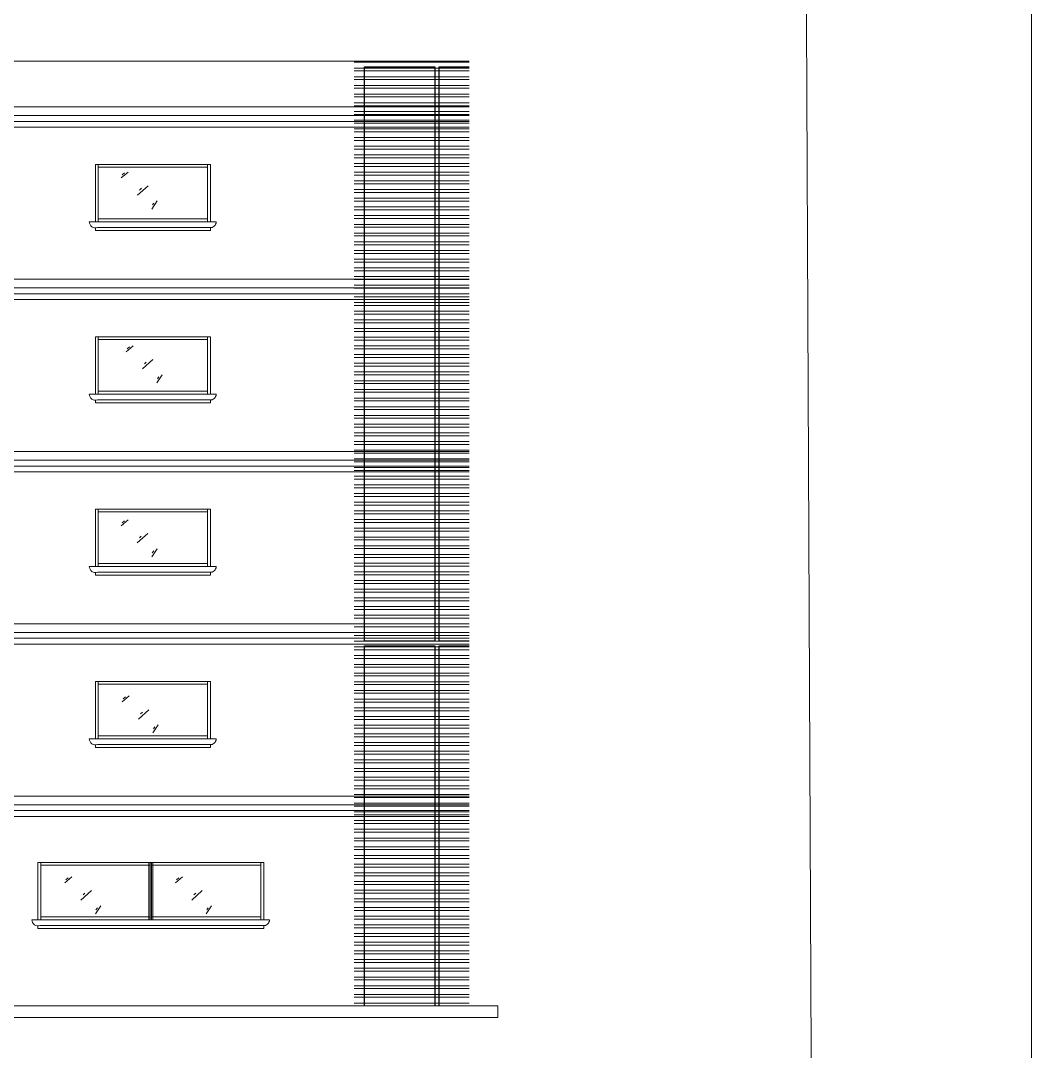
# Model space of a CAD drawing. Header units: millimetres. Extents: x -10 to 320, y -26 to 94.
# Drawn here: x 26.8 to 44.39, y -2.3 to 15.65 of the extents above; entities that cross this region are included whole.
import ezdxf

# ---------------------------------------------------------------- set-up
doc = ezdxf.new("R2010")
doc.units = ezdxf.units.MM
doc.header["$LTSCALE"] = 0.05
doc.layers.add('COND CORTES', color=7, linetype='Continuous', lineweight=5)

msp = doc.modelspace()

# ---------------------------------------------------------------- linework, layer by layer
at = {"lineweight": 13, "ltscale": 0.13}
for p, q in [((4.603, 14.945), (34.603, 14.945)), ((22.103, 14.145), (34.603, 14.145)), ((22.103, 14.145), (34.603, 14.145)), ((22.103, 14.145), (34.603, 14.145)), ((23.683, 14.145), (32.782, 14.145)), ((23.683, 14.145), (32.782, 14.145)), ((22.103, 13.995), (34.603, 13.995)), ((22.103, 13.895), (34.603, 13.895)), ((23.683, 13.995), (32.782, 13.995)), ((23.683, 13.895), (32.782, 13.895)), ((22.103, 13.795), (34.603, 13.795)), ((23.683, 13.795), (32.782, 13.795)), ((28.103, 13.145), (30.103, 13.145)), ((28.103, 13.145), (28.103, 12.145)), ((28.103, 13.145), (30.103, 13.145)), ((28.103, 13.145), (28.103, 12.145)), ((28.153, 13.145), (28.153, 12.145)), ((28.153, 13.145), (28.153, 12.145)), ((30.053, 13.145), (30.053, 12.145)), ((30.053, 13.145), (30.053, 12.145)), ((30.103, 13.145), (30.103, 12.145)), ((30.103, 13.145), (30.103, 12.145)), ((28.153, 13.095), (30.053, 13.095)), ((28.153, 13.095), (30.053, 13.095)), ((28.674, 13.013), (28.552, 12.909)), ((28.61, 12.998), (28.571, 12.963)), ((29.018, 12.774), (28.834, 12.61)), ((28.903, 12.731), (28.871, 12.699)), ((29.18, 12.51), (29.086, 12.369)), ((29.12, 12.473), (29.095, 12.44)), ((27.997, 12.145), (30.204, 12.145)), ((28.103, 12.145), (30.103, 12.145)), ((28.103, 11.995), (28.103, 12.039)), ((28.138, 12.045), (30.103, 12.045)), ((28.153, 12.195), (30.053, 12.195)), ((28.153, 12.195), (30.053, 12.195)), ((30.103, 11.995), (30.103, 12.045)), ((28.103, 11.995), (30.103, 11.995)), ((22.103, 11.145), (34.603, 11.145)), ((22.103, 11.145), (34.603, 11.145)), ((22.103, 11.145), (34.603, 11.145)), ((22.103, 10.995), (34.603, 10.995)), ((22.103, 10.895), (34.603, 10.895)), ((22.103, 10.795), (34.603, 10.795)), ((28.103, 10.145), (30.103, 10.145)), ((28.103, 10.145), (28.103, 9.145)), ((28.153, 10.145), (28.153, 9.145)), ((28.153, 10.095), (30.053, 10.095)), ((30.053, 10.145), (30.053, 9.145)), ((30.103, 10.145), (30.103, 9.145)), ((28.759, 9.987), (28.638, 9.883)), ((28.695, 9.972), (28.656, 9.937)), ((29.103, 9.748), (28.92, 9.584)), ((28.988, 9.705), (28.956, 9.673)), ((29.266, 9.484), (29.172, 9.343)), ((29.205, 9.447), (29.181, 9.414)), ((28.153, 9.195), (30.053, 9.195)), ((27.997, 9.145), (30.204, 9.145)), ((28.103, 8.995), (28.103, 9.039)), ((28.103, 8.995), (30.103, 8.995)), ((28.138, 9.045), (30.103, 9.045)), ((30.103, 8.995), (30.103, 9.045)), ((22.103, 8.145), (34.603, 8.145)), ((22.103, 8.145), (34.603, 8.145)), ((22.103, 8.145), (34.603, 8.145)), ((22.103, 7.995), (34.603, 7.995)), ((22.103, 7.895), (34.603, 7.895)), ((22.103, 7.795), (34.603, 7.795)), ((28.103, 7.145), (30.103, 7.145)), ((28.103, 7.145), (28.103, 6.145)), ((28.103, 7.145), (30.103, 7.145)), ((28.103, 7.145), (28.103, 6.145)), ((28.153, 7.145), (28.153, 6.145)), ((28.153, 7.145), (28.153, 6.145)), ((28.153, 7.095), (30.053, 7.095)), ((28.153, 7.095), (30.053, 7.095)), ((30.053, 7.145), (30.053, 6.145)), ((30.053, 7.145), (30.053, 6.145)), ((30.103, 7.145), (30.103, 6.145)), ((30.103, 7.145), (30.103, 6.145)), ((28.671, 6.958), (28.55, 6.854)), ((28.608, 6.943), (28.568, 6.908)), ((29.016, 6.719), (28.832, 6.555)), ((28.9, 6.676), (28.869, 6.644)), ((29.178, 6.455), (29.084, 6.314)), ((29.117, 6.419), (29.093, 6.385)), ((27.997, 6.145), (30.204, 6.145)), ((28.103, 6.145), (30.103, 6.145)), ((28.153, 6.195), (30.053, 6.195)), ((28.153, 6.195), (30.053, 6.195)), ((28.103, 5.995), (28.103, 6.039)), ((28.103, 5.995), (30.103, 5.995)), ((28.138, 6.045), (30.103, 6.045)), ((30.103, 5.995), (30.103, 6.045)), ((4.603, 5.145), (34.603, 5.145)), ((4.603, 5.145), (34.603, 5.145)), ((4.603, 5.145), (34.603, 5.145)), ((22.103, 5.145), (34.603, 5.145)), ((22.103, 5.145), (34.603, 5.145)), ((22.103, 5.145), (34.603, 5.145)), ((4.603, 4.995), (34.603, 4.995)), ((22.103, 4.995), (34.603, 4.995)), ((22.103, 4.895), (34.603, 4.895)), ((23.683, 4.895), (34.084, 4.895)), ((22.103, 4.795), (34.603, 4.795)), ((23.683, 4.795), (34.603, 4.795)), ((28.103, 4.145), (30.103, 4.145)), ((28.103, 4.145), (28.103, 3.145)), ((28.153, 4.145), (28.153, 3.145)), ((30.053, 4.145), (30.053, 3.145)), ((30.103, 4.145), (30.103, 3.145)), ((28.153, 4.095), (30.053, 4.095)), ((28.691, 3.893), (28.569, 3.788)), ((28.627, 3.877), (28.588, 3.843)), ((29.035, 3.653), (28.851, 3.489)), ((28.92, 3.611), (28.888, 3.579)), ((29.197, 3.389), (29.103, 3.248)), ((29.137, 3.353), (29.112, 3.32)), ((27.997, 3.145), (30.204, 3.145)), ((28.153, 3.195), (30.053, 3.195)), ((28.103, 2.995), (28.103, 3.039)), ((28.103, 2.995), (30.103, 2.995)), ((28.138, 3.045), (30.103, 3.045)), ((30.103, 2.995), (30.103, 3.045)), ((34.603, 2.145), (4.603, 2.145)), ((34.603, 1.995), (4.603, 1.995)), ((22.103, 2.145), (34.603, 2.145)), ((22.103, 1.995), (34.603, 1.995)), ((34.603, 1.895), (4.603, 1.895)), ((34.603, 1.795), (4.603, 1.795)), ((22.103, 1.895), (34.603, 1.895)), ((22.103, 1.795), (34.603, 1.795)), ((27.103, 0.995), (29.103, 0.995)), ((27.103, 0.995), (27.103, -0.005)), ((27.153, 0.995), (27.153, -0.005)), ((27.153, 0.945), (29.053, 0.945)), ((29.031, 0.995), (31.031, 0.995)), ((29.031, 0.995), (29.031, -0.005)), ((29.053, 0.995), (29.053, -0.005)), ((29.081, 0.995), (29.081, -0.005)), ((29.081, 0.945), (30.981, 0.945)), ((29.103, 0.995), (29.103, -0.005)), ((30.981, 0.995), (30.981, -0.005)), ((31.031, 0.995), (31.031, -0.005)), ((27.691, 0.743), (27.569, 0.638)), ((27.627, 0.727), (27.588, 0.693)), ((29.619, 0.743), (29.497, 0.638)), ((29.555, 0.727), (29.515, 0.693)), ((28.035, 0.503), (27.851, 0.339)), ((27.92, 0.461), (27.888, 0.429)), ((29.963, 0.503), (29.779, 0.339)), ((29.848, 0.461), (29.816, 0.429)), ((28.197, 0.239), (28.103, 0.098)), ((28.137, 0.203), (28.112, 0.17)), ((30.125, 0.239), (30.031, 0.098)), ((30.065, 0.203), (30.04, 0.17)), ((27.153, 0.045), (29.053, 0.045)), ((29.081, 0.045), (30.981, 0.045)), ((26.997, -0.005), (29.204, -0.005)), ((27.103, -0.155), (27.103, -0.111)), ((27.103, -0.155), (29.103, -0.155)), ((27.138, -0.105), (29.103, -0.105)), ((28.925, -0.005), (31.132, -0.005)), ((29.031, -0.155), (31.031, -0.155)), ((29.066, -0.105), (31.031, -0.105)), ((29.103, -0.106), (29.103, -0.105)), ((31.031, -0.155), (31.031, -0.105)), ((34.603, -1.505), (4.603, -1.505)), ((34.603, -1.505), (35.103, -1.505)), ((35.103, -1.505), (35.103, -1.705)), ((34.603, -1.705), (4.603, -1.705)), ((35.103, -1.705), (34.603, -1.705))]:
    msp.add_line(p, q, dxfattribs=at)
for points in [[(-10.059, 50.083), (44.387, 50.083), (44.387, -20.306), (-10.059, -20.306)], [(-6.156, 46.506), (40.336, 46.506), (40.619, -16.488), (-5.874, -16.488)]]:
    msp.add_lwpolyline(points, close=True, dxfattribs=at)
at = {"color": 7}
msp.add_lwpolyline([(32.782, 14.845), (34.006, 14.845), (34.006, 4.845), (32.782, 4.845)], close=True, dxfattribs=at)
for points in [[(34.603, 4.845), (34.084, 4.845), (34.084, 14.845), (34.603, 14.845)], [(32.782, -1.505), (32.782, 4.766), (34.006, 4.766), (34.006, -1.505)], [(34.084, -1.505), (34.084, 4.766), (34.603, 4.766)]]:
    msp.add_lwpolyline(points, dxfattribs=at)
at = {"lineweight": 13, "ltscale": 0.13}
for centre, radius, start, end in [((28.103, 12.145), 0.106, 180, 289.3553), ((30.103, 12.145), 0.101, 262.2487, 0), ((28.103, 9.145), 0.106, 180, 289.3553), ((30.103, 9.145), 0.101, 262.2487, 0), ((28.103, 6.145), 0.106, 180, 289.3553), ((30.103, 6.145), 0.101, 262.2487, 0), ((28.103, 3.145), 0.106, 180, 289.3553), ((30.103, 3.145), 0.101, 262.2487, 0), ((27.103, -0.005), 0.106, 180, 289.3553), ((29.103, -0.005), 0.101, 262.2487, 277.7513), ((31.031, -0.005), 0.101, 262.2487, 0)]:
    msp.add_arc(centre, radius, start, end, dxfattribs=at)
at = {"layer": 'COND CORTES', "color": 7, "lineweight": 18}
for points in [[(34.603, 14.923), (32.603, 14.923)], [(34.603, 14.923), (32.603, 14.923)], [(32.603, 14.823), (34.603, 14.823)], [(32.603, 14.823), (34.603, 14.823)], [(34.603, 14.772), (32.603, 14.772)], [(34.603, 14.772), (32.603, 14.772)], [(32.603, 14.672), (34.603, 14.672)], [(32.603, 14.672), (34.603, 14.672)], [(34.603, 14.621), (32.603, 14.621)], [(34.603, 14.621), (32.603, 14.621)], [(32.603, 14.521), (34.603, 14.521)], [(32.603, 14.521), (34.603, 14.521)], [(34.603, 14.47), (32.603, 14.47)], [(34.603, 14.47), (32.603, 14.47)], [(32.603, 14.37), (34.603, 14.37)], [(32.603, 14.37), (34.603, 14.37)], [(34.603, 14.319), (32.603, 14.319)], [(34.603, 14.319), (32.603, 14.319)], [(32.603, 14.219), (34.603, 14.219)], [(32.603, 14.219), (34.603, 14.219)], [(34.603, 14.167), (32.603, 14.167)], [(34.603, 14.167), (32.603, 14.167)], [(32.603, 14.067), (34.603, 14.067)], [(32.603, 14.067), (34.603, 14.067)], [(34.603, 14.016), (32.603, 14.016)], [(34.603, 14.016), (32.603, 14.016)], [(32.603, 13.916), (34.603, 13.916)], [(32.603, 13.916), (34.603, 13.916)], [(34.603, 13.865), (32.603, 13.865)], [(34.603, 13.865), (32.603, 13.865)], [(32.603, 13.765), (34.603, 13.765)], [(32.603, 13.765), (34.603, 13.765)], [(34.603, 13.714), (32.603, 13.714)], [(34.603, 13.714), (32.603, 13.714)], [(32.603, 13.614), (34.603, 13.614)], [(32.603, 13.614), (34.603, 13.614)], [(34.603, 13.563), (32.603, 13.563)], [(34.603, 13.563), (32.603, 13.563)], [(32.603, 13.463), (34.603, 13.463)], [(32.603, 13.463), (34.603, 13.463)], [(34.603, 13.411), (32.603, 13.411)], [(34.603, 13.411), (32.603, 13.411)], [(32.603, 13.311), (34.603, 13.311)], [(32.603, 13.311), (34.603, 13.311)], [(34.603, 13.26), (32.603, 13.26)], [(34.603, 13.26), (32.603, 13.26)], [(32.603, 13.16), (34.603, 13.16)], [(32.603, 13.16), (34.603, 13.16)], [(34.603, 13.109), (32.603, 13.109)], [(34.603, 13.109), (32.603, 13.109)], [(32.603, 13.009), (34.603, 13.009)], [(32.603, 13.009), (34.603, 13.009)], [(34.603, 12.958), (32.603, 12.958)], [(34.603, 12.958), (32.603, 12.958)], [(32.603, 12.858), (34.603, 12.858)], [(32.603, 12.858), (34.603, 12.858)], [(34.603, 12.807), (32.603, 12.807)], [(34.603, 12.807), (32.603, 12.807)], [(32.603, 12.707), (34.603, 12.707)], [(32.603, 12.707), (34.603, 12.707)], [(34.603, 12.655), (32.603, 12.655)], [(34.603, 12.655), (32.603, 12.655)], [(32.603, 12.555), (34.603, 12.555)], [(32.603, 12.555), (34.603, 12.555)], [(34.603, 12.504), (32.603, 12.504)], [(34.603, 12.504), (32.603, 12.504)], [(32.603, 12.404), (34.603, 12.404)], [(32.603, 12.404), (34.603, 12.404)], [(34.603, 12.353), (32.603, 12.353)], [(34.603, 12.353), (32.603, 12.353)], [(32.603, 12.253), (34.603, 12.253)], [(32.603, 12.253), (34.603, 12.253)], [(34.603, 12.202), (32.603, 12.202)], [(34.603, 12.202), (32.603, 12.202)], [(32.603, 12.102), (34.603, 12.102)], [(32.603, 12.102), (34.603, 12.102)], [(34.603, 12.051), (32.603, 12.051)], [(34.603, 12.051), (32.603, 12.051)], [(32.603, 11.951), (34.603, 11.951)], [(32.603, 11.951), (34.603, 11.951)], [(34.603, 11.9), (32.603, 11.9)], [(34.603, 11.9), (32.603, 11.9)], [(32.603, 11.8), (34.603, 11.8)], [(32.603, 11.8), (34.603, 11.8)], [(34.603, 11.748), (32.603, 11.748)], [(34.603, 11.748), (32.603, 11.748)], [(32.603, 11.648), (34.603, 11.648)], [(32.603, 11.648), (34.603, 11.648)], [(34.603, 11.597), (32.603, 11.597)], [(34.603, 11.597), (32.603, 11.597)], [(32.603, 11.497), (34.603, 11.497)], [(32.603, 11.497), (34.603, 11.497)], [(34.603, 11.446), (32.603, 11.446)], [(34.603, 11.446), (32.603, 11.446)], [(32.603, 11.346), (34.603, 11.346)], [(32.603, 11.346), (34.603, 11.346)], [(34.603, 11.295), (32.603, 11.295)], [(34.603, 11.295), (32.603, 11.295)], [(32.603, 11.195), (34.603, 11.195)], [(32.603, 11.195), (34.603, 11.195)], [(34.603, 11.144), (32.603, 11.144)], [(34.603, 11.144), (32.603, 11.144)], [(32.603, 11.044), (34.603, 11.044)], [(32.603, 11.044), (34.603, 11.044)], [(34.603, 10.992), (32.603, 10.992)], [(34.603, 10.992), (32.603, 10.992)], [(32.603, 10.892), (34.603, 10.892)], [(32.603, 10.892), (34.603, 10.892)], [(34.603, 10.841), (32.603, 10.841)], [(34.603, 10.841), (32.603, 10.841)], [(32.603, 10.741), (34.603, 10.741)], [(32.603, 10.741), (34.603, 10.741)], [(34.603, 10.69), (32.603, 10.69)], [(34.603, 10.69), (32.603, 10.69)], [(32.603, 10.59), (34.603, 10.59)], [(32.603, 10.59), (34.603, 10.59)], [(34.603, 10.539), (32.603, 10.539)], [(34.603, 10.539), (32.603, 10.539)], [(32.603, 10.439), (34.603, 10.439)], [(32.603, 10.439), (34.603, 10.439)], [(34.603, 10.388), (32.603, 10.388)], [(34.603, 10.388), (32.603, 10.388)], [(32.603, 10.288), (34.603, 10.288)], [(32.603, 10.288), (34.603, 10.288)], [(34.603, 10.236), (32.603, 10.236)], [(34.603, 10.236), (32.603, 10.236)], [(32.603, 10.136), (34.603, 10.136)], [(32.603, 10.136), (34.603, 10.136)], [(34.603, 10.085), (32.603, 10.085)], [(34.603, 10.085), (32.603, 10.085)], [(32.603, 9.985), (34.603, 9.985)], [(32.603, 9.985), (34.603, 9.985)], [(34.603, 9.934), (32.603, 9.934)], [(34.603, 9.934), (32.603, 9.934)], [(32.603, 9.834), (34.603, 9.834)], [(32.603, 9.834), (34.603, 9.834)], [(34.603, 9.783), (32.603, 9.783)], [(34.603, 9.783), (32.603, 9.783)], [(32.603, 9.683), (34.603, 9.683)], [(32.603, 9.683), (34.603, 9.683)], [(34.603, 9.632), (32.603, 9.632)], [(34.603, 9.632), (32.603, 9.632)], [(32.603, 9.532), (34.603, 9.532)], [(32.603, 9.532), (34.603, 9.532)], [(34.603, 9.48), (32.603, 9.48)], [(34.603, 9.48), (32.603, 9.48)], [(32.603, 9.38), (34.603, 9.38)], [(32.603, 9.38), (34.603, 9.38)], [(34.603, 9.329), (32.603, 9.329)], [(34.603, 9.329), (32.603, 9.329)], [(32.603, 9.229), (34.603, 9.229)], [(32.603, 9.229), (34.603, 9.229)], [(34.603, 9.178), (32.603, 9.178)], [(34.603, 9.178), (32.603, 9.178)], [(32.603, 9.078), (34.603, 9.078)], [(32.603, 9.078), (34.603, 9.078)], [(34.603, 9.027), (32.603, 9.027)], [(34.603, 9.027), (32.603, 9.027)], [(32.603, 8.927), (34.603, 8.927)], [(32.603, 8.927), (34.603, 8.927)], [(34.603, 8.876), (32.603, 8.876)], [(34.603, 8.876), (32.603, 8.876)], [(32.603, 8.776), (34.603, 8.776)], [(32.603, 8.776), (34.603, 8.776)], [(34.603, 8.725), (32.603, 8.725)], [(34.603, 8.725), (32.603, 8.725)], [(32.603, 8.625), (34.603, 8.625)], [(32.603, 8.625), (34.603, 8.625)], [(34.603, 8.573), (32.603, 8.573)], [(34.603, 8.573), (32.603, 8.573)], [(32.603, 8.473), (34.603, 8.473)], [(32.603, 8.473), (34.603, 8.473)], [(34.603, 8.422), (32.603, 8.422)], [(34.603, 8.422), (32.603, 8.422)], [(32.603, 8.322), (34.603, 8.322)], [(32.603, 8.322), (34.603, 8.322)], [(34.603, 8.271), (32.603, 8.271)], [(34.603, 8.271), (32.603, 8.271)], [(32.603, 8.171), (34.603, 8.171)], [(32.603, 8.171), (34.603, 8.171)], [(34.603, 8.12), (32.603, 8.12)], [(34.603, 8.12), (32.603, 8.12)], [(32.603, 8.02), (34.603, 8.02)], [(32.603, 8.02), (34.603, 8.02)], [(34.603, 7.969), (32.603, 7.969)], [(34.603, 7.969), (32.603, 7.969)], [(32.603, 7.869), (34.603, 7.869)], [(32.603, 7.869), (34.603, 7.869)], [(34.603, 7.817), (32.603, 7.817)], [(34.603, 7.817), (32.603, 7.817)], [(32.603, 7.717), (34.603, 7.717)], [(32.603, 7.717), (34.603, 7.717)], [(34.603, 7.666), (32.603, 7.666)], [(34.603, 7.666), (32.603, 7.666)], [(32.603, 7.566), (34.603, 7.566)], [(32.603, 7.566), (34.603, 7.566)], [(34.603, 7.515), (32.603, 7.515)], [(34.603, 7.515), (32.603, 7.515)], [(32.603, 7.415), (34.603, 7.415)], [(32.603, 7.415), (34.603, 7.415)], [(34.603, 7.364), (32.603, 7.364)], [(32.603, 7.264), (34.603, 7.264)], [(34.603, 7.213), (32.603, 7.213)], [(34.603, 7.213), (32.603, 7.213)], [(32.603, 7.113), (34.603, 7.113)], [(32.603, 7.113), (34.603, 7.113)], [(34.603, 7.061), (32.603, 7.061)], [(34.603, 7.061), (32.603, 7.061)], [(32.603, 6.961), (34.603, 6.961)], [(32.603, 6.961), (34.603, 6.961)], [(34.603, 6.91), (32.603, 6.91)], [(34.603, 6.91), (32.603, 6.91)], [(32.603, 6.81), (34.603, 6.81)], [(32.603, 6.81), (34.603, 6.81)], [(34.603, 6.759), (32.603, 6.759)], [(34.603, 6.759), (32.603, 6.759)], [(32.603, 6.659), (34.603, 6.659)], [(32.603, 6.659), (34.603, 6.659)], [(34.603, 6.608), (32.603, 6.608)], [(34.603, 6.608), (32.603, 6.608)], [(32.603, 6.508), (34.603, 6.508)], [(32.603, 6.508), (34.603, 6.508)], [(34.603, 6.457), (32.603, 6.457)], [(34.603, 6.457), (32.603, 6.457)], [(32.603, 6.357), (34.603, 6.357)], [(32.603, 6.357), (34.603, 6.357)], [(34.603, 6.305), (32.603, 6.305)], [(34.603, 6.305), (32.603, 6.305)], [(32.603, 6.205), (34.603, 6.205)], [(32.603, 6.205), (34.603, 6.205)], [(34.603, 6.154), (32.603, 6.154)], [(34.603, 6.154), (32.603, 6.154)], [(32.603, 6.054), (34.603, 6.054)], [(32.603, 6.054), (34.603, 6.054)], [(34.603, 6.003), (32.603, 6.003)], [(34.603, 6.003), (32.603, 6.003)], [(32.603, 5.903), (34.603, 5.903)], [(32.603, 5.903), (34.603, 5.903)], [(34.603, 5.852), (32.603, 5.852)], [(34.603, 5.852), (32.603, 5.852)], [(32.603, 5.752), (34.603, 5.752)], [(32.603, 5.752), (34.603, 5.752)], [(34.603, 5.701), (32.603, 5.701)], [(34.603, 5.701), (32.603, 5.701)], [(32.603, 5.601), (34.603, 5.601)], [(32.603, 5.601), (34.603, 5.601)], [(34.603, 5.549), (32.603, 5.549)], [(34.603, 5.549), (32.603, 5.549)], [(32.603, 5.449), (34.603, 5.449)], [(32.603, 5.449), (34.603, 5.449)], [(34.603, 5.398), (32.603, 5.398)], [(34.603, 5.398), (32.603, 5.398)], [(32.603, 5.298), (34.603, 5.298)], [(32.603, 5.298), (34.603, 5.298)], [(34.603, 5.247), (32.603, 5.247)], [(34.603, 5.247), (32.603, 5.247)], [(32.603, 5.147), (34.603, 5.147)], [(32.603, 5.147), (34.603, 5.147)], [(34.603, 5.096), (32.603, 5.096)], [(34.603, 5.096), (32.603, 5.096)], [(32.603, 4.996), (34.603, 4.996)], [(32.603, 4.996), (34.603, 4.996)], [(34.603, 4.945), (32.603, 4.945)], [(34.603, 4.945), (32.603, 4.945)], [(32.603, 4.845), (34.603, 4.845)], [(32.603, 4.845), (34.603, 4.845)], [(34.603, 4.845), (32.603, 4.845)], [(34.603, 4.845), (32.603, 4.845)], [(32.603, 4.745), (34.603, 4.745)], [(32.603, 4.745), (34.603, 4.745)], [(34.603, 4.694), (32.603, 4.694)], [(34.603, 4.694), (32.603, 4.694)], [(32.603, 4.594), (34.603, 4.594)], [(32.603, 4.594), (34.603, 4.594)], [(34.603, 4.542), (32.603, 4.542)], [(34.603, 4.542), (32.603, 4.542)], [(32.603, 4.442), (34.603, 4.442)], [(32.603, 4.442), (34.603, 4.442)], [(34.603, 4.391), (32.603, 4.391)], [(34.603, 4.391), (32.603, 4.391)], [(32.603, 4.291), (34.603, 4.291)], [(32.603, 4.291), (34.603, 4.291)], [(34.603, 4.24), (32.603, 4.24)], [(34.603, 4.24), (32.603, 4.24)], [(32.603, 4.14), (34.603, 4.14)], [(32.603, 4.14), (34.603, 4.14)], [(34.603, 4.089), (32.603, 4.089)], [(34.603, 4.089), (32.603, 4.089)], [(32.603, 3.989), (34.603, 3.989)], [(32.603, 3.989), (34.603, 3.989)], [(34.603, 3.938), (32.603, 3.938)], [(34.603, 3.938), (32.603, 3.938)], [(32.603, 3.838), (34.603, 3.838)], [(32.603, 3.838), (34.603, 3.838)], [(34.603, 3.786), (32.603, 3.786)], [(34.603, 3.786), (32.603, 3.786)], [(32.603, 3.686), (34.603, 3.686)], [(32.603, 3.686), (34.603, 3.686)], [(34.603, 3.635), (32.603, 3.635)], [(34.603, 3.635), (32.603, 3.635)], [(32.603, 3.535), (34.603, 3.535)], [(32.603, 3.535), (34.603, 3.535)], [(34.603, 3.484), (32.603, 3.484)], [(34.603, 3.484), (32.603, 3.484)], [(32.603, 3.384), (34.603, 3.384)], [(32.603, 3.384), (34.603, 3.384)], [(34.603, 3.333), (32.603, 3.333)], [(34.603, 3.333), (32.603, 3.333)], [(32.603, 3.233), (34.603, 3.233)], [(32.603, 3.233), (34.603, 3.233)], [(34.603, 3.182), (32.603, 3.182)], [(34.603, 3.182), (32.603, 3.182)], [(32.603, 3.082), (34.603, 3.082)], [(32.603, 3.082), (34.603, 3.082)], [(34.603, 3.03), (32.603, 3.03)], [(34.603, 3.03), (32.603, 3.03)], [(32.603, 2.93), (34.603, 2.93)], [(32.603, 2.93), (34.603, 2.93)], [(34.603, 2.879), (32.603, 2.879)], [(34.603, 2.879), (32.603, 2.879)], [(32.603, 2.779), (34.603, 2.779)], [(32.603, 2.779), (34.603, 2.779)], [(34.603, 2.728), (32.603, 2.728)], [(34.603, 2.728), (32.603, 2.728)], [(32.603, 2.628), (34.603, 2.628)], [(32.603, 2.628), (34.603, 2.628)], [(34.603, 2.577), (32.603, 2.577)], [(34.603, 2.577), (32.603, 2.577)], [(32.603, 2.477), (34.603, 2.477)], [(32.603, 2.477), (34.603, 2.477)], [(34.603, 2.426), (32.603, 2.426)], [(34.603, 2.426), (32.603, 2.426)], [(32.603, 2.326), (34.603, 2.326)], [(32.603, 2.326), (34.603, 2.326)], [(34.603, 2.274), (32.603, 2.274)], [(34.603, 2.274), (32.603, 2.274)], [(32.603, 2.174), (34.603, 2.174)], [(32.603, 2.174), (34.603, 2.174)], [(34.603, 2.123), (32.603, 2.123)], [(34.603, 2.123), (32.603, 2.123)], [(32.603, 2.023), (34.603, 2.023)], [(32.603, 2.023), (34.603, 2.023)], [(34.603, 1.972), (32.603, 1.972)], [(34.603, 1.972), (32.603, 1.972)], [(32.603, 1.872), (34.603, 1.872)], [(32.603, 1.872), (34.603, 1.872)], [(34.603, 1.821), (32.603, 1.821)], [(34.603, 1.821), (32.603, 1.821)], [(32.603, 1.721), (34.603, 1.721)], [(32.603, 1.721), (34.603, 1.721)], [(34.603, 1.67), (32.603, 1.67)], [(34.603, 1.67), (32.603, 1.67)], [(32.603, 1.57), (34.603, 1.57)], [(32.603, 1.57), (34.603, 1.57)], [(34.603, 1.519), (32.603, 1.519)], [(34.603, 1.519), (32.603, 1.519)], [(32.603, 1.419), (34.603, 1.419)], [(32.603, 1.419), (34.603, 1.419)], [(34.603, 1.367), (32.603, 1.367)], [(34.603, 1.367), (32.603, 1.367)], [(32.603, 1.267), (34.603, 1.267)], [(32.603, 1.267), (34.603, 1.267)], [(34.603, 1.216), (32.603, 1.216)], [(34.603, 1.216), (32.603, 1.216)], [(32.603, 1.116), (34.603, 1.116)], [(32.603, 1.116), (34.603, 1.116)], [(34.603, 1.065), (32.603, 1.065)], [(34.603, 1.065), (32.603, 1.065)], [(32.603, 0.965), (34.603, 0.965)], [(32.603, 0.965), (34.603, 0.965)], [(34.603, 0.914), (32.603, 0.914)], [(34.603, 0.914), (32.603, 0.914)], [(32.603, 0.814), (34.603, 0.814)], [(32.603, 0.814), (34.603, 0.814)], [(34.603, 0.763), (32.603, 0.763)], [(34.603, 0.763), (32.603, 0.763)], [(32.603, 0.663), (34.603, 0.663)], [(32.603, 0.663), (34.603, 0.663)], [(34.603, 0.611), (32.603, 0.611)], [(34.603, 0.611), (32.603, 0.611)], [(32.603, 0.511), (34.603, 0.511)], [(32.603, 0.511), (34.603, 0.511)], [(34.603, 0.46), (32.603, 0.46)], [(34.603, 0.46), (32.603, 0.46)], [(32.603, 0.36), (34.603, 0.36)], [(32.603, 0.36), (34.603, 0.36)], [(34.603, 0.309), (32.603, 0.309)], [(34.603, 0.309), (32.603, 0.309)], [(32.603, 0.209), (34.603, 0.209)], [(32.603, 0.209), (34.603, 0.209)], [(34.603, 0.158), (32.603, 0.158)], [(34.603, 0.158), (32.603, 0.158)], [(32.603, 0.058), (34.603, 0.058)], [(32.603, 0.058), (34.603, 0.058)], [(34.603, 0.007), (32.603, 0.007)], [(34.603, 0.007), (32.603, 0.007)], [(32.603, -0.093), (34.603, -0.093)], [(32.603, -0.093), (34.603, -0.093)], [(34.603, -0.145), (32.603, -0.145)], [(34.603, -0.145), (32.603, -0.145)], [(32.603, -0.245), (34.603, -0.245)], [(32.603, -0.245), (34.603, -0.245)], [(34.603, -0.296), (32.603, -0.296)], [(34.603, -0.296), (32.603, -0.296)], [(32.603, -0.396), (34.603, -0.396)], [(32.603, -0.396), (34.603, -0.396)], [(34.603, -0.447), (32.603, -0.447)], [(34.603, -0.447), (32.603, -0.447)], [(32.603, -0.547), (34.603, -0.547)], [(32.603, -0.547), (34.603, -0.547)], [(34.603, -0.598), (32.603, -0.598)], [(34.603, -0.598), (32.603, -0.598)], [(32.603, -0.698), (34.603, -0.698)], [(32.603, -0.698), (34.603, -0.698)], [(34.603, -0.749), (32.603, -0.749)], [(34.603, -0.749), (32.603, -0.749)], [(32.603, -0.849), (34.603, -0.849)], [(32.603, -0.849), (34.603, -0.849)], [(34.603, -0.901), (32.603, -0.901)], [(34.603, -0.901), (32.603, -0.901)], [(32.603, -1.001), (34.603, -1.001)], [(32.603, -1.001), (34.603, -1.001)], [(34.603, -1.052), (32.603, -1.052)], [(34.603, -1.052), (32.603, -1.052)], [(32.603, -1.152), (34.603, -1.152)], [(32.603, -1.152), (34.603, -1.152)], [(34.603, -1.203), (32.603, -1.203)], [(34.603, -1.203), (32.603, -1.203)], [(32.603, -1.303), (34.603, -1.303)], [(32.603, -1.303), (34.603, -1.303)], [(34.603, -1.354), (32.603, -1.354)], [(34.603, -1.354), (32.603, -1.354)], [(32.603, -1.454), (34.603, -1.454)], [(32.603, -1.454), (34.603, -1.454)]]:
    msp.add_lwpolyline(points, dxfattribs=at)

doc.saveas('drawing.dxf')
